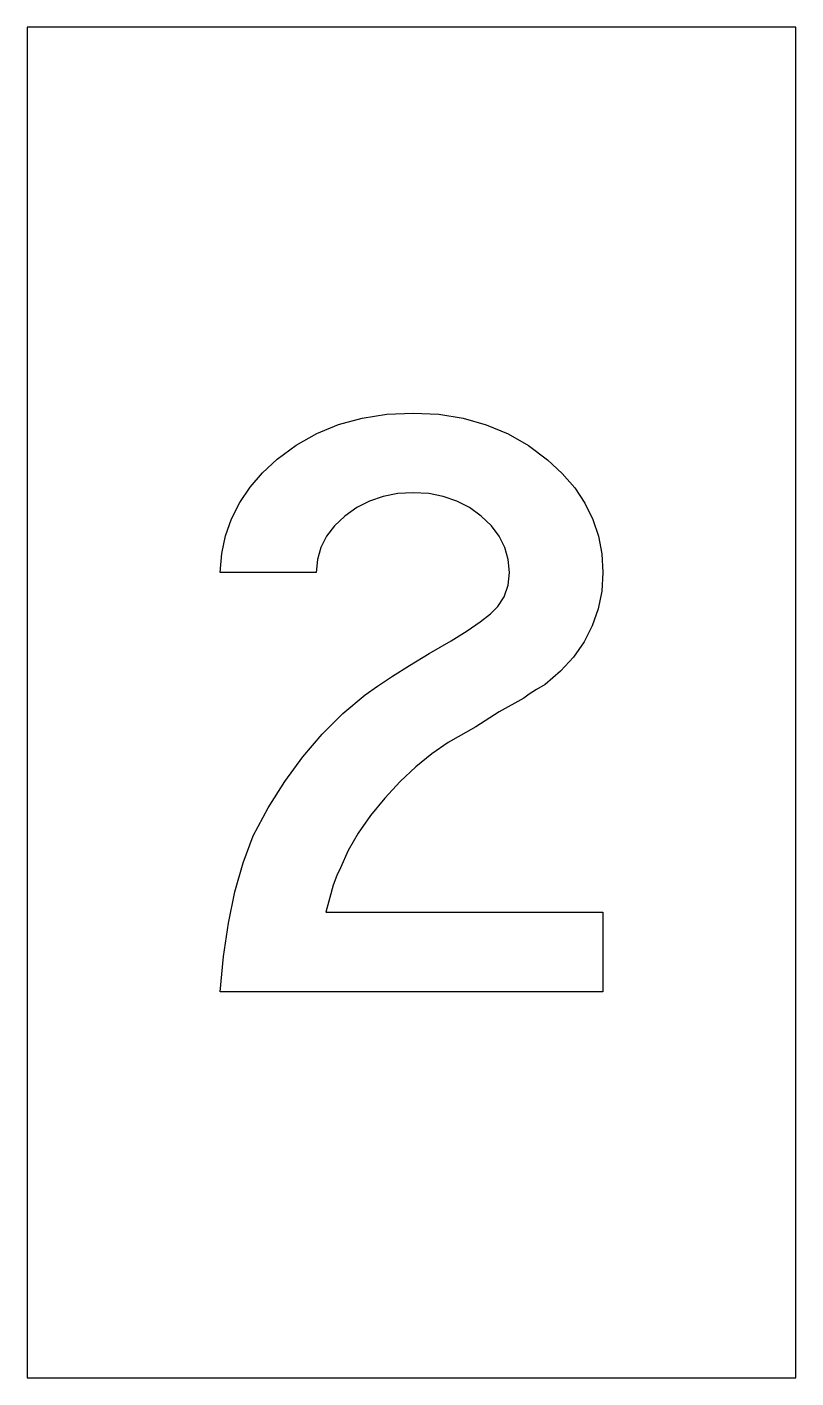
# Model space of a CAD drawing. Header units: inches. Extents: x 0 to 3.98, y 0 to 7.
import ezdxf

# ---------------------------------------------------------------- set-up
doc = ezdxf.new("R2010")
doc.units = ezdxf.units.IN
doc.header["$MEASUREMENT"] = 0
doc.layers.add('CUT', color=1, linetype='Continuous')

msp = doc.modelspace()

# ---------------------------------------------------------------- linework, layer by layer
at = {"layer": 'CUT'}
for points in [[(0, 0), (3.9828, 0), (3.9828, 7), (0, 7)], [(1, 2), (1.0171, 2.1843), (1.0427, 2.3573), (1.0769, 2.5189), (1.1196, 2.6693), (1.1709, 2.8083), (1.2493, 2.9548), (1.335, 3.0914), (1.4281, 3.2183), (1.5284, 3.3353), (1.6361, 3.4425), (1.7511, 3.5398), (1.8156, 3.585), (1.8924, 3.6356), (1.9814, 3.6917), (2.0826, 3.7532), (2.1961, 3.8201), (2.2793, 3.8709), (2.3474, 3.9174), (2.4004, 3.9594), (2.4382, 3.9971), (2.4718, 4.0482), (2.492, 4.1072), (2.4987, 4.174), (2.4929, 4.2405), (2.4754, 4.3029), (2.4462, 4.3613), (2.4053, 4.4157), (2.3528, 4.4661), (2.2919, 4.5096), (2.2263, 4.5435), (2.1558, 4.5677), (2.0805, 4.5822), (2.0003, 4.587), (1.9201, 4.5822), (1.8445, 4.5677), (1.7737, 4.5435), (1.7076, 4.5096), (1.6461, 4.4661), (1.5929, 4.4157), (1.5516, 4.3613), (1.522, 4.3029), (1.5043, 4.2405), (1.4984, 4.174), (1, 4.174), (1.0086, 4.2713), (1.0285, 4.364), (1.0595, 4.4524), (1.1017, 4.5362), (1.1551, 4.6156), (1.2197, 4.6906), (1.2955, 4.7611), (1.3942, 4.8341), (1.5004, 4.8938), (1.6141, 4.9403), (1.7353, 4.9735), (1.8641, 4.9934), (2.0003, 5), (2.1334, 4.9933), (2.2596, 4.9731), (2.379, 4.9395), (2.4916, 4.8925), (2.5973, 4.832), (2.6963, 4.7581), (2.7723, 4.687), (2.8366, 4.6117), (2.8893, 4.5324), (2.9302, 4.4489), (2.9595, 4.3614), (2.977, 4.2698), (2.9828, 4.174), (2.9767, 4.0769), (2.9584, 3.9845), (2.9279, 3.8968), (2.8852, 3.8138), (2.8303, 3.7355), (2.7632, 3.6619), (2.6838, 3.5929), (2.6383, 3.5667), (2.6015, 3.5431), (2.5735, 3.5221), (2.4453, 3.4513), (2.3243, 3.3746), (2.1819, 3.292), (2.0972, 3.2342), (2.0141, 3.167), (1.9326, 3.0904), (1.8526, 3.0044), (1.7788, 2.9138), (1.716, 2.8234), (1.664, 2.7331), (1.623, 2.6431), (1.605, 2.6044), (1.5865, 2.5531), (1.5676, 2.4893), (1.5482, 2.413), (2.9828, 2.413), (2.9828, 2)]]:
    msp.add_lwpolyline(points, close=True, dxfattribs=at)

doc.saveas('drawing.dxf')
